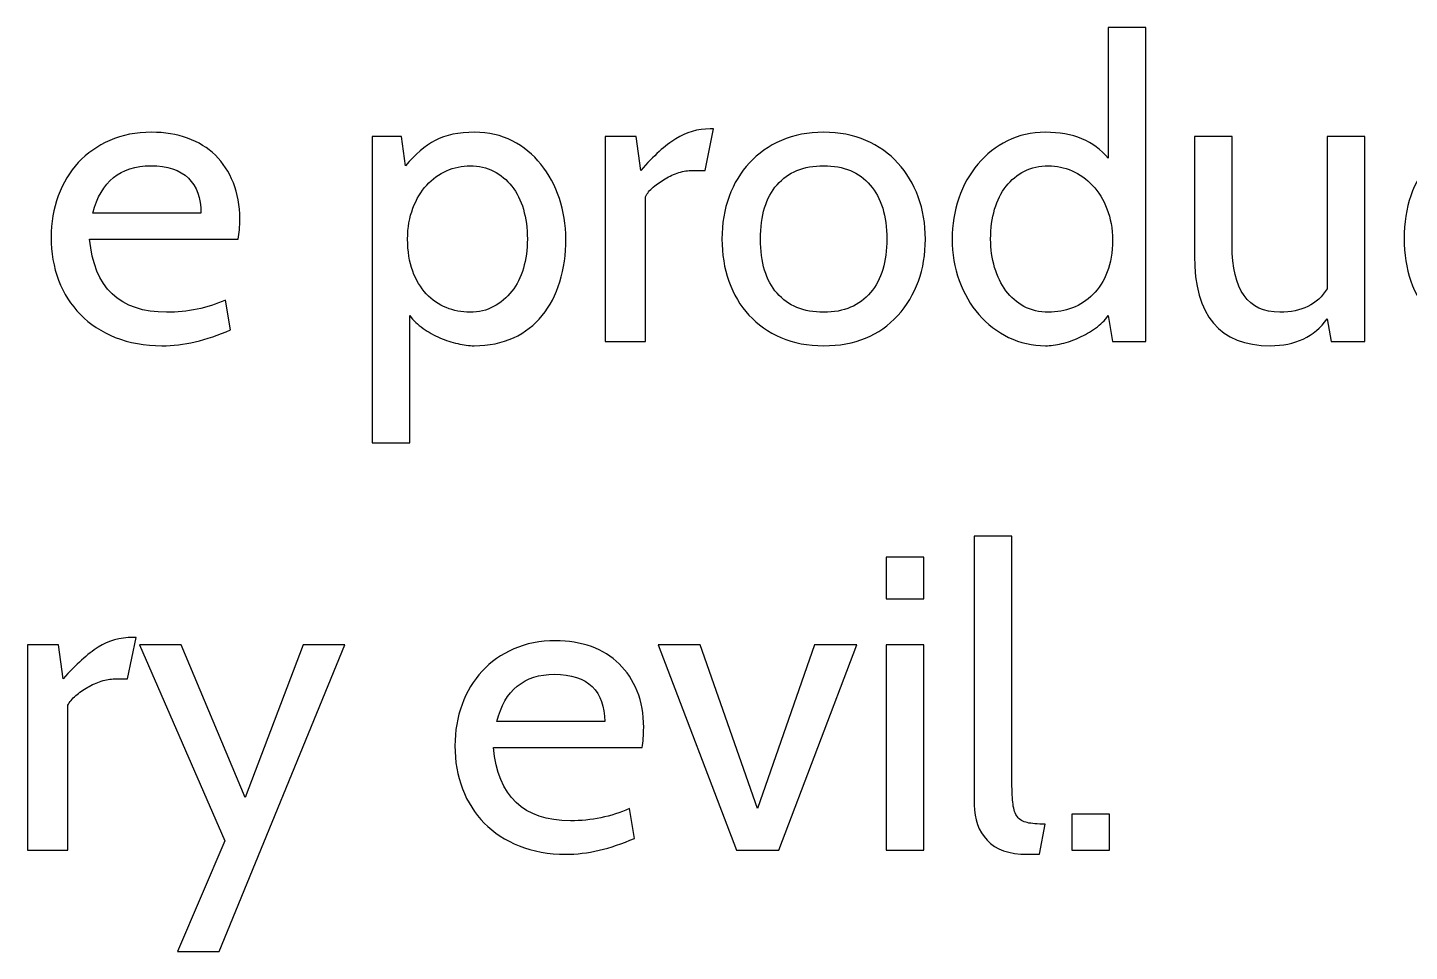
# Model space of a CAD drawing. Header units: centimetres. Extents: x -24 to 24.1, y -20.7 to 0.5.
# Drawn here: x 12.879 to 15.674, y -14.102 to -12.233 of the extents above; entities that cross this region are included whole.
import ezdxf

# ---------------------------------------------------------------- set-up
doc = ezdxf.new("R2010")
doc.units = ezdxf.units.CM
doc.header["$MEASUREMENT"] = 0
doc.layers.add('Layer 1', color=7, linetype='Continuous')

msp = doc.modelspace()

# ---------------------------------------------------------------- linework, layer by layer
at = {"layer": 'Layer 1', "color": 250}
for points, knots in [([(15.14122, -12.86815), (15.14122, -12.86815), (15.07349, -12.86815), (15.07349, -12.86815), (15.07349, -12.86815), (15.07349, -12.86815), (15.06502, -12.81566), (15.06502, -12.81566), (15.06502, -12.81566), (15.05825, -12.82525), (15.04964, -12.83372), (15.0392, -12.84106), (15.0392, -12.84106), (15.02876, -12.84839), (15.01775, -12.85474), (15.00618, -12.86011), (15.00618, -12.86011), (14.99461, -12.86547), (14.98289, -12.86956), (14.97104, -12.87238), (14.97104, -12.87238), (14.95919, -12.87521), (14.94818, -12.87662), (14.93802, -12.87662), (14.93802, -12.87662), (14.91149, -12.87662), (14.88666, -12.87097), (14.86351, -12.85968), (14.86351, -12.85968), (14.84037, -12.84839), (14.82033, -12.83301), (14.8034, -12.81354), (14.8034, -12.81354), (14.78647, -12.79407), (14.7732, -12.77121), (14.76361, -12.74496), (14.76361, -12.74496), (14.75401, -12.71871), (14.74921, -12.69063), (14.74921, -12.66072), (14.74921, -12.66072), (14.74921, -12.63193), (14.75373, -12.60441), (14.76276, -12.57817), (14.76276, -12.57817), (14.77179, -12.55192), (14.78463, -12.52892), (14.80128, -12.50916), (14.80128, -12.50916), (14.81793, -12.48941), (14.83783, -12.47374), (14.86097, -12.46217), (14.86097, -12.46217), (14.88412, -12.4506), (14.9098, -12.44481), (14.93802, -12.44481), (14.93802, -12.44481), (14.9939, -12.44481), (15.03623, -12.46231), (15.06502, -12.49731), (15.06502, -12.49731), (15.06502, -12.49731), (15.06502, -12.23315), (15.06502, -12.23315), (15.06502, -12.23315), (15.06502, -12.23315), (15.14122, -12.23315), (15.14122, -12.23315), (15.14122, -12.23315), (15.14122, -12.23315), (15.14122, -12.86815), (15.14122, -12.86815)], [0, 0, 0, 0, 0.0526316, 0.0526316, 0.0526316, 0.0526316, 0.1052632, 0.1052632, 0.1052632, 0.1052632, 0.1578947, 0.1578947, 0.1578947, 0.1578947, 0.2105263, 0.2105263, 0.2105263, 0.2105263, 0.2631579, 0.2631579, 0.2631579, 0.2631579, 0.3157895, 0.3157895, 0.3157895, 0.3157895, 0.3684211, 0.3684211, 0.3684211, 0.3684211, 0.4210526, 0.4210526, 0.4210526, 0.4210526, 0.4736842, 0.4736842, 0.4736842, 0.4736842, 0.5263158, 0.5263158, 0.5263158, 0.5263158, 0.5789474, 0.5789474, 0.5789474, 0.5789474, 0.6315789, 0.6315789, 0.6315789, 0.6315789, 0.6842105, 0.6842105, 0.6842105, 0.6842105, 0.7368421, 0.7368421, 0.7368421, 0.7368421, 0.7894737, 0.7894737, 0.7894737, 0.7894737, 0.8421053, 0.8421053, 0.8421053, 0.8421053, 0.8947368, 0.8947368, 0.8947368, 0.8947368, 1, 1, 1, 1]), ([(14.26661, -12.43804), (14.26661, -12.43804), (14.24968, -12.52186), (14.24968, -12.52186), (14.24968, -12.52186), (14.24968, -12.52186), (14.22343, -12.52186), (14.22343, -12.52186), (14.22343, -12.52186), (14.21497, -12.52186), (14.20594, -12.52341), (14.19634, -12.52652), (14.19634, -12.52652), (14.18675, -12.52962), (14.17757, -12.53372), (14.16882, -12.5388), (14.16882, -12.5388), (14.16008, -12.54388), (14.15203, -12.54952), (14.14469, -12.55573), (14.14469, -12.55573), (14.13736, -12.56194), (14.13199, -12.56843), (14.12861, -12.5752), (14.12861, -12.5752), (14.12861, -12.5752), (14.12861, -12.86815), (14.12861, -12.86815), (14.12861, -12.86815), (14.12861, -12.86815), (14.04733, -12.86815), (14.04733, -12.86815), (14.04733, -12.86815), (14.04733, -12.86815), (14.04733, -12.45328), (14.04733, -12.45328), (14.04733, -12.45328), (14.04733, -12.45328), (14.10998, -12.45328), (14.10998, -12.45328), (14.10998, -12.45328), (14.10998, -12.45328), (14.11929, -12.52186), (14.11929, -12.52186), (14.11929, -12.52186), (14.14526, -12.49251), (14.16882, -12.4712), (14.18999, -12.45794), (14.18999, -12.45794), (14.21116, -12.44467), (14.23444, -12.43804), (14.25984, -12.43804), (14.25984, -12.43804), (14.25984, -12.43804), (14.26661, -12.43804), (14.26661, -12.43804)], [0, 0, 0, 0, 0.0666667, 0.0666667, 0.0666667, 0.0666667, 0.1333333, 0.1333333, 0.1333333, 0.1333333, 0.2, 0.2, 0.2, 0.2, 0.2666667, 0.2666667, 0.2666667, 0.2666667, 0.3333333, 0.3333333, 0.3333333, 0.3333333, 0.4, 0.4, 0.4, 0.4, 0.4666667, 0.4666667, 0.4666667, 0.4666667, 0.5333333, 0.5333333, 0.5333333, 0.5333333, 0.6, 0.6, 0.6, 0.6, 0.6666667, 0.6666667, 0.6666667, 0.6666667, 0.7333333, 0.7333333, 0.7333333, 0.7333333, 0.8, 0.8, 0.8, 0.8, 0.8666667, 0.8666667, 0.8666667, 0.8666667, 1, 1, 1, 1]), ([(13.30479, -12.66072), (13.30479, -12.66072), (13.00422, -12.66072), (13.00422, -12.66072), (13.00422, -12.66072), (13.01325, -12.75949), (13.06518, -12.80888), (13.16001, -12.80888), (13.16001, -12.80888), (13.20234, -12.80888), (13.24213, -12.8007), (13.27939, -12.78433), (13.27939, -12.78433), (13.27939, -12.78433), (13.28955, -12.84444), (13.28955, -12.84444), (13.28955, -12.84444), (13.24044, -12.86589), (13.19416, -12.87662), (13.15069, -12.87662), (13.15069, -12.87662), (13.1157, -12.87662), (13.08423, -12.87097), (13.05629, -12.85968), (13.05629, -12.85968), (13.02835, -12.84839), (13.00478, -12.83301), (12.98559, -12.81354), (12.98559, -12.81354), (12.9664, -12.79407), (12.95173, -12.77092), (12.94157, -12.74411), (12.94157, -12.74411), (12.93141, -12.7173), (12.92633, -12.68837), (12.92633, -12.65733), (12.92633, -12.65733), (12.92633, -12.62741), (12.93112, -12.59947), (12.94072, -12.57351), (12.94072, -12.57351), (12.95032, -12.54754), (12.96386, -12.52511), (12.98136, -12.5062), (12.98136, -12.5062), (12.99886, -12.48729), (13.02017, -12.47233), (13.04528, -12.46133), (13.04528, -12.46133), (13.0704, -12.45032), (13.09848, -12.44481), (13.12953, -12.44481), (13.12953, -12.44481), (13.15606, -12.44481), (13.18033, -12.44877), (13.20234, -12.45667), (13.20234, -12.45667), (13.22435, -12.46457), (13.24312, -12.47614), (13.25864, -12.49138), (13.25864, -12.49138), (13.27417, -12.50662), (13.2863, -12.52511), (13.29505, -12.54684), (13.29505, -12.54684), (13.3038, -12.56857), (13.30817, -12.59298), (13.30817, -12.62008), (13.30817, -12.62008), (13.30817, -12.63588), (13.30705, -12.64943), (13.30479, -12.66072)], [0, 0, 0, 0, 0.0526316, 0.0526316, 0.0526316, 0.0526316, 0.1052632, 0.1052632, 0.1052632, 0.1052632, 0.1578947, 0.1578947, 0.1578947, 0.1578947, 0.2105263, 0.2105263, 0.2105263, 0.2105263, 0.2631579, 0.2631579, 0.2631579, 0.2631579, 0.3157895, 0.3157895, 0.3157895, 0.3157895, 0.3684211, 0.3684211, 0.3684211, 0.3684211, 0.4210526, 0.4210526, 0.4210526, 0.4210526, 0.4736842, 0.4736842, 0.4736842, 0.4736842, 0.5263158, 0.5263158, 0.5263158, 0.5263158, 0.5789474, 0.5789474, 0.5789474, 0.5789474, 0.6315789, 0.6315789, 0.6315789, 0.6315789, 0.6842105, 0.6842105, 0.6842105, 0.6842105, 0.7368421, 0.7368421, 0.7368421, 0.7368421, 0.7894737, 0.7894737, 0.7894737, 0.7894737, 0.8421053, 0.8421053, 0.8421053, 0.8421053, 0.8947368, 0.8947368, 0.8947368, 0.8947368, 1, 1, 1, 1]), ([(13.78231, -12.87662), (13.77215, -12.87662), (13.76101, -12.87521), (13.74887, -12.87238), (13.74887, -12.87238), (13.73674, -12.86956), (13.72474, -12.86561), (13.71289, -12.86053), (13.71289, -12.86053), (13.70103, -12.85545), (13.68975, -12.8491), (13.67902, -12.84148), (13.67902, -12.84148), (13.6683, -12.83386), (13.65926, -12.82525), (13.65193, -12.81566), (13.65193, -12.81566), (13.65193, -12.81566), (13.65193, -13.07304), (13.65193, -13.07304), (13.65193, -13.07304), (13.65193, -13.07304), (13.57573, -13.07304), (13.57573, -13.07304), (13.57573, -13.07304), (13.57573, -13.07304), (13.57573, -12.45328), (13.57573, -12.45328), (13.57573, -12.45328), (13.57573, -12.45328), (13.63499, -12.45328), (13.63499, -12.45328), (13.63499, -12.45328), (13.63499, -12.45328), (13.64346, -12.51255), (13.64346, -12.51255), (13.64346, -12.51255), (13.66265, -12.48941), (13.68269, -12.47233), (13.70357, -12.46133), (13.70357, -12.46133), (13.72446, -12.45032), (13.75099, -12.44481), (13.78316, -12.44481), (13.78316, -12.44481), (13.81138, -12.44481), (13.83678, -12.4506), (13.85936, -12.46217), (13.85936, -12.46217), (13.88194, -12.47374), (13.90127, -12.48955), (13.91736, -12.50959), (13.91736, -12.50959), (13.93344, -12.52962), (13.94586, -12.55262), (13.95461, -12.57859), (13.95461, -12.57859), (13.96336, -12.60455), (13.96774, -12.63193), (13.96774, -12.66072), (13.96774, -12.66072), (13.96774, -12.69176), (13.96364, -12.72055), (13.95546, -12.74708), (13.95546, -12.74708), (13.94727, -12.77361), (13.93542, -12.79647), (13.9199, -12.81566), (13.9199, -12.81566), (13.90438, -12.83485), (13.88504, -12.84981), (13.8619, -12.86053), (13.8619, -12.86053), (13.83876, -12.87125), (13.81223, -12.87662), (13.78231, -12.87662)], [0, 0, 0, 0, 0.05, 0.05, 0.05, 0.05, 0.1, 0.1, 0.1, 0.1, 0.15, 0.15, 0.15, 0.15, 0.2, 0.2, 0.2, 0.2, 0.25, 0.25, 0.25, 0.25, 0.3, 0.3, 0.3, 0.3, 0.35, 0.35, 0.35, 0.35, 0.4, 0.4, 0.4, 0.4, 0.45, 0.45, 0.45, 0.45, 0.5, 0.5, 0.5, 0.5, 0.55, 0.55, 0.55, 0.55, 0.6, 0.6, 0.6, 0.6, 0.65, 0.65, 0.65, 0.65, 0.7, 0.7, 0.7, 0.7, 0.75, 0.75, 0.75, 0.75, 0.8, 0.8, 0.8, 0.8, 0.85, 0.85, 0.85, 0.85, 0.9, 0.9, 0.9, 0.9, 1, 1, 1, 1]), ([(14.63914, -12.81566), (14.60246, -12.8563), (14.5525, -12.87662), (14.48928, -12.87662), (14.48928, -12.87662), (14.45711, -12.87662), (14.42832, -12.87111), (14.40292, -12.86011), (14.40292, -12.86011), (14.37752, -12.8491), (14.35593, -12.834), (14.33815, -12.81481), (14.33815, -12.81481), (14.32037, -12.79562), (14.30683, -12.77276), (14.29751, -12.74623), (14.29751, -12.74623), (14.2882, -12.7197), (14.28354, -12.6912), (14.28354, -12.66072), (14.28354, -12.66072), (14.28354, -12.62967), (14.28834, -12.60103), (14.29794, -12.57478), (14.29794, -12.57478), (14.30753, -12.54853), (14.32122, -12.52581), (14.339, -12.50662), (14.339, -12.50662), (14.35678, -12.48743), (14.37837, -12.47233), (14.40377, -12.46133), (14.40377, -12.46133), (14.42917, -12.45032), (14.45768, -12.44481), (14.48928, -12.44481), (14.48928, -12.44481), (14.52089, -12.44481), (14.5494, -12.45032), (14.5748, -12.46133), (14.5748, -12.46133), (14.6002, -12.47233), (14.62179, -12.48757), (14.63957, -12.50705), (14.63957, -12.50705), (14.65735, -12.52652), (14.67104, -12.54938), (14.68063, -12.57563), (14.68063, -12.57563), (14.69023, -12.60187), (14.69503, -12.63024), (14.69503, -12.66072), (14.69503, -12.66072), (14.69503, -12.7228), (14.6764, -12.77445), (14.63914, -12.81566)], [0, 0, 0, 0, 0.0666667, 0.0666667, 0.0666667, 0.0666667, 0.1333333, 0.1333333, 0.1333333, 0.1333333, 0.2, 0.2, 0.2, 0.2, 0.2666667, 0.2666667, 0.2666667, 0.2666667, 0.3333333, 0.3333333, 0.3333333, 0.3333333, 0.4, 0.4, 0.4, 0.4, 0.4666667, 0.4666667, 0.4666667, 0.4666667, 0.5333333, 0.5333333, 0.5333333, 0.5333333, 0.6, 0.6, 0.6, 0.6, 0.6666667, 0.6666667, 0.6666667, 0.6666667, 0.7333333, 0.7333333, 0.7333333, 0.7333333, 0.8, 0.8, 0.8, 0.8, 0.8666667, 0.8666667, 0.8666667, 0.8666667, 1, 1, 1, 1]), ([(15.58403, -12.86815), (15.58403, -12.86815), (15.51629, -12.86815), (15.51629, -12.86815), (15.51629, -12.86815), (15.51629, -12.86815), (15.50783, -12.82243), (15.50783, -12.82243), (15.50783, -12.82243), (15.48186, -12.85855), (15.44348, -12.87662), (15.39268, -12.87662), (15.39268, -12.87662), (15.29052, -12.87662), (15.23943, -12.81594), (15.23943, -12.69458), (15.23943, -12.69458), (15.23943, -12.69458), (15.23943, -12.45328), (15.23943, -12.45328), (15.23943, -12.45328), (15.23943, -12.45328), (15.31563, -12.45328), (15.31563, -12.45328), (15.31563, -12.45328), (15.31563, -12.45328), (15.31563, -12.67342), (15.31563, -12.67342), (15.31563, -12.67342), (15.31563, -12.76373), (15.34781, -12.80888), (15.41215, -12.80888), (15.41215, -12.80888), (15.45618, -12.80888), (15.48807, -12.79308), (15.50783, -12.76147), (15.50783, -12.76147), (15.50783, -12.76147), (15.50783, -12.45328), (15.50783, -12.45328), (15.50783, -12.45328), (15.50783, -12.45328), (15.58403, -12.45328), (15.58403, -12.45328), (15.58403, -12.45328), (15.58403, -12.45328), (15.58403, -12.86815), (15.58403, -12.86815)], [0, 0, 0, 0, 0.0769231, 0.0769231, 0.0769231, 0.0769231, 0.1538462, 0.1538462, 0.1538462, 0.1538462, 0.2307692, 0.2307692, 0.2307692, 0.2307692, 0.3076923, 0.3076923, 0.3076923, 0.3076923, 0.3846154, 0.3846154, 0.3846154, 0.3846154, 0.4615385, 0.4615385, 0.4615385, 0.4615385, 0.5384615, 0.5384615, 0.5384615, 0.5384615, 0.6153846, 0.6153846, 0.6153846, 0.6153846, 0.6923077, 0.6923077, 0.6923077, 0.6923077, 0.7692308, 0.7692308, 0.7692308, 0.7692308, 0.8461538, 0.8461538, 0.8461538, 0.8461538, 1, 1, 1, 1]), ([(15.87021, -12.87662), (15.83691, -12.87662), (15.80755, -12.87111), (15.78215, -12.86011), (15.78215, -12.86011), (15.75675, -12.8491), (15.73516, -12.83386), (15.71738, -12.81439), (15.71738, -12.81439), (15.6996, -12.79491), (15.6862, -12.77205), (15.67717, -12.74581), (15.67717, -12.74581), (15.66814, -12.71956), (15.66362, -12.69091), (15.66362, -12.65987), (15.66362, -12.65987), (15.66362, -12.62826), (15.66814, -12.59933), (15.67717, -12.57309), (15.67717, -12.57309), (15.6862, -12.54684), (15.69932, -12.52412), (15.71654, -12.50493), (15.71654, -12.50493), (15.73375, -12.48574), (15.7552, -12.47092), (15.78088, -12.46048), (15.78088, -12.46048), (15.80657, -12.45004), (15.83606, -12.44481), (15.86936, -12.44481), (15.86936, -12.44481), (15.92468, -12.44481), (15.96729, -12.453), (15.99721, -12.46937), (15.99721, -12.46937), (15.99721, -12.46937), (15.98535, -12.53795), (15.98535, -12.53795), (15.98535, -12.53795), (15.95036, -12.52102), (15.91452, -12.51255), (15.87783, -12.51255), (15.87783, -12.51255), (15.83211, -12.51255), (15.79796, -12.52525), (15.77538, -12.55065), (15.77538, -12.55065), (15.7528, -12.57605), (15.74151, -12.61246), (15.74151, -12.65987), (15.74151, -12.65987), (15.74151, -12.70728), (15.7528, -12.74411), (15.77538, -12.77036), (15.77538, -12.77036), (15.79796, -12.79661), (15.83211, -12.80973), (15.87783, -12.80973), (15.87783, -12.80973), (15.91508, -12.80973), (15.95121, -12.80126), (15.9862, -12.78433), (15.9862, -12.78433), (15.9862, -12.78433), (15.99636, -12.84529), (15.99636, -12.84529), (15.99636, -12.84529), (15.96532, -12.86617), (15.92327, -12.87662), (15.87021, -12.87662)], [0, 0, 0, 0, 0.0526316, 0.0526316, 0.0526316, 0.0526316, 0.1052632, 0.1052632, 0.1052632, 0.1052632, 0.1578947, 0.1578947, 0.1578947, 0.1578947, 0.2105263, 0.2105263, 0.2105263, 0.2105263, 0.2631579, 0.2631579, 0.2631579, 0.2631579, 0.3157895, 0.3157895, 0.3157895, 0.3157895, 0.3684211, 0.3684211, 0.3684211, 0.3684211, 0.4210526, 0.4210526, 0.4210526, 0.4210526, 0.4736842, 0.4736842, 0.4736842, 0.4736842, 0.5263158, 0.5263158, 0.5263158, 0.5263158, 0.5789474, 0.5789474, 0.5789474, 0.5789474, 0.6315789, 0.6315789, 0.6315789, 0.6315789, 0.6842105, 0.6842105, 0.6842105, 0.6842105, 0.7368421, 0.7368421, 0.7368421, 0.7368421, 0.7894737, 0.7894737, 0.7894737, 0.7894737, 0.8421053, 0.8421053, 0.8421053, 0.8421053, 0.8947368, 0.8947368, 0.8947368, 0.8947368, 1, 1, 1, 1]), ([(13.12783, -12.51255), (13.06631, -12.51255), (13.02736, -12.54444), (13.01099, -12.60822), (13.01099, -12.60822), (13.01099, -12.60822), (13.22943, -12.60822), (13.22943, -12.60822), (13.22943, -12.60822), (13.22943, -12.57774), (13.22097, -12.55418), (13.20403, -12.53753), (13.20403, -12.53753), (13.1871, -12.52087), (13.1617, -12.51255), (13.12783, -12.51255)], [0, 0, 0, 0, 0.2, 0.2, 0.2, 0.2, 0.4, 0.4, 0.4, 0.4, 0.6, 0.6, 0.6, 0.6, 1, 1, 1, 1]), ([(13.77385, -12.51255), (13.75748, -12.51255), (13.74167, -12.51594), (13.72643, -12.52271), (13.72643, -12.52271), (13.71119, -12.52948), (13.69779, -12.53922), (13.68622, -12.55192), (13.68622, -12.55192), (13.67465, -12.56462), (13.66533, -12.58014), (13.65828, -12.59849), (13.65828, -12.59849), (13.65122, -12.61683), (13.64769, -12.63757), (13.64769, -12.66072), (13.64769, -12.66072), (13.64769, -12.68555), (13.65108, -12.70714), (13.65785, -12.72549), (13.65785, -12.72549), (13.66463, -12.74383), (13.6738, -12.75921), (13.68537, -12.77163), (13.68537, -12.77163), (13.69694, -12.78405), (13.71035, -12.79336), (13.72559, -12.79957), (13.72559, -12.79957), (13.74083, -12.80578), (13.75691, -12.80888), (13.77385, -12.80888), (13.77385, -12.80888), (13.79135, -12.80888), (13.80729, -12.80507), (13.82168, -12.79745), (13.82168, -12.79745), (13.83608, -12.78983), (13.84835, -12.77953), (13.85851, -12.76655), (13.85851, -12.76655), (13.86867, -12.75357), (13.87644, -12.73805), (13.8818, -12.71998), (13.8818, -12.71998), (13.88716, -12.70192), (13.88984, -12.68216), (13.88984, -12.66072), (13.88984, -12.66072), (13.88984, -12.6387), (13.88716, -12.61866), (13.8818, -12.6006), (13.8818, -12.6006), (13.87644, -12.58254), (13.86867, -12.56702), (13.85851, -12.55404), (13.85851, -12.55404), (13.84835, -12.54105), (13.83608, -12.53089), (13.82168, -12.52356), (13.82168, -12.52356), (13.80729, -12.51622), (13.79135, -12.51255), (13.77385, -12.51255)], [0, 0, 0, 0, 0.0588235, 0.0588235, 0.0588235, 0.0588235, 0.1176471, 0.1176471, 0.1176471, 0.1176471, 0.1764706, 0.1764706, 0.1764706, 0.1764706, 0.2352941, 0.2352941, 0.2352941, 0.2352941, 0.2941176, 0.2941176, 0.2941176, 0.2941176, 0.3529412, 0.3529412, 0.3529412, 0.3529412, 0.4117647, 0.4117647, 0.4117647, 0.4117647, 0.4705882, 0.4705882, 0.4705882, 0.4705882, 0.5294118, 0.5294118, 0.5294118, 0.5294118, 0.5882353, 0.5882353, 0.5882353, 0.5882353, 0.6470588, 0.6470588, 0.6470588, 0.6470588, 0.7058824, 0.7058824, 0.7058824, 0.7058824, 0.7647059, 0.7647059, 0.7647059, 0.7647059, 0.8235294, 0.8235294, 0.8235294, 0.8235294, 0.8823529, 0.8823529, 0.8823529, 0.8823529, 1, 1, 1, 1]), ([(14.58326, -12.5515), (14.56125, -12.52553), (14.52992, -12.51255), (14.48928, -12.51255), (14.48928, -12.51255), (14.44864, -12.51255), (14.41718, -12.52539), (14.39488, -12.55107), (14.39488, -12.55107), (14.37258, -12.57675), (14.36144, -12.6133), (14.36144, -12.66072), (14.36144, -12.66072), (14.36144, -12.70813), (14.37258, -12.74468), (14.39488, -12.77036), (14.39488, -12.77036), (14.41718, -12.79604), (14.44864, -12.80888), (14.48928, -12.80888), (14.48928, -12.80888), (14.53049, -12.80888), (14.5621, -12.79562), (14.58411, -12.76909), (14.58411, -12.76909), (14.60612, -12.74256), (14.61713, -12.70644), (14.61713, -12.66072), (14.61713, -12.66072), (14.61713, -12.61387), (14.60584, -12.57746), (14.58326, -12.5515)], [0, 0, 0, 0, 0.1111111, 0.1111111, 0.1111111, 0.1111111, 0.2222222, 0.2222222, 0.2222222, 0.2222222, 0.3333333, 0.3333333, 0.3333333, 0.3333333, 0.4444444, 0.4444444, 0.4444444, 0.4444444, 0.5555556, 0.5555556, 0.5555556, 0.5555556, 0.6666667, 0.6666667, 0.6666667, 0.6666667, 0.7777778, 0.7777778, 0.7777778, 0.7777778, 1, 1, 1, 1]), ([(14.94395, -12.51255), (14.92589, -12.51255), (14.90966, -12.51622), (14.89526, -12.52356), (14.89526, -12.52356), (14.88087, -12.53089), (14.86859, -12.54105), (14.85843, -12.55404), (14.85843, -12.55404), (14.84827, -12.56702), (14.84051, -12.58254), (14.83515, -12.6006), (14.83515, -12.6006), (14.82979, -12.61866), (14.82711, -12.6387), (14.82711, -12.66072), (14.82711, -12.66072), (14.82711, -12.68104), (14.82979, -12.70023), (14.83515, -12.71829), (14.83515, -12.71829), (14.84051, -12.73635), (14.84813, -12.75202), (14.85801, -12.76528), (14.85801, -12.76528), (14.86789, -12.77854), (14.88002, -12.78913), (14.89442, -12.79703), (14.89442, -12.79703), (14.90881, -12.80493), (14.92532, -12.80888), (14.94395, -12.80888), (14.94395, -12.80888), (14.96088, -12.80888), (14.97711, -12.80592), (14.99263, -12.79999), (14.99263, -12.79999), (15.00815, -12.79407), (15.02198, -12.78504), (15.03412, -12.7729), (15.03412, -12.7729), (15.04625, -12.76076), (15.05585, -12.74552), (15.0629, -12.72718), (15.0629, -12.72718), (15.06996, -12.70883), (15.07349, -12.68753), (15.07349, -12.66326), (15.07349, -12.66326), (15.07349, -12.63955), (15.06982, -12.61838), (15.06248, -12.59976), (15.06248, -12.59976), (15.05514, -12.58113), (15.04541, -12.56532), (15.03327, -12.55234), (15.03327, -12.55234), (15.02114, -12.53936), (15.00731, -12.52948), (14.99178, -12.52271), (14.99178, -12.52271), (14.97626, -12.51594), (14.96032, -12.51255), (14.94395, -12.51255)], [0, 0, 0, 0, 0.0588235, 0.0588235, 0.0588235, 0.0588235, 0.1176471, 0.1176471, 0.1176471, 0.1176471, 0.1764706, 0.1764706, 0.1764706, 0.1764706, 0.2352941, 0.2352941, 0.2352941, 0.2352941, 0.2941176, 0.2941176, 0.2941176, 0.2941176, 0.3529412, 0.3529412, 0.3529412, 0.3529412, 0.4117647, 0.4117647, 0.4117647, 0.4117647, 0.4705882, 0.4705882, 0.4705882, 0.4705882, 0.5294118, 0.5294118, 0.5294118, 0.5294118, 0.5882353, 0.5882353, 0.5882353, 0.5882353, 0.6470588, 0.6470588, 0.6470588, 0.6470588, 0.7058824, 0.7058824, 0.7058824, 0.7058824, 0.7647059, 0.7647059, 0.7647059, 0.7647059, 0.8235294, 0.8235294, 0.8235294, 0.8235294, 0.8823529, 0.8823529, 0.8823529, 0.8823529, 1, 1, 1, 1]), ([(14.93713, -13.84437), (14.93713, -13.84437), (14.92612, -13.90533), (14.92612, -13.90533), (14.92612, -13.90533), (14.92612, -13.90533), (14.90157, -13.90533), (14.90157, -13.90533), (14.90157, -13.90533), (14.86431, -13.90533), (14.83708, -13.89587), (14.81986, -13.87696), (14.81986, -13.87696), (14.80265, -13.85805), (14.79404, -13.83421), (14.79404, -13.80542), (14.79404, -13.80542), (14.79404, -13.80542), (14.79404, -13.26186), (14.79404, -13.26186), (14.79404, -13.26186), (14.79404, -13.26186), (14.87024, -13.26186), (14.87024, -13.26186), (14.87024, -13.26186), (14.87024, -13.26186), (14.87024, -13.76139), (14.87024, -13.76139), (14.87024, -13.76139), (14.87024, -13.77889), (14.87095, -13.79314), (14.87236, -13.80415), (14.87236, -13.80415), (14.87377, -13.81516), (14.87673, -13.82362), (14.88125, -13.82955), (14.88125, -13.82955), (14.88576, -13.83548), (14.8924, -13.83943), (14.90114, -13.8414), (14.90114, -13.8414), (14.90989, -13.84338), (14.92189, -13.84437), (14.93713, -13.84437)], [0, 0, 0, 0, 0.0833333, 0.0833333, 0.0833333, 0.0833333, 0.1666667, 0.1666667, 0.1666667, 0.1666667, 0.25, 0.25, 0.25, 0.25, 0.3333333, 0.3333333, 0.3333333, 0.3333333, 0.4166667, 0.4166667, 0.4166667, 0.4166667, 0.5, 0.5, 0.5, 0.5, 0.5833333, 0.5833333, 0.5833333, 0.5833333, 0.6666667, 0.6666667, 0.6666667, 0.6666667, 0.75, 0.75, 0.75, 0.75, 0.8333333, 0.8333333, 0.8333333, 0.8333333, 1, 1, 1, 1]), ([(14.6916, -13.38886), (14.6916, -13.38886), (14.6154, -13.38886), (14.6154, -13.38886), (14.6154, -13.38886), (14.6154, -13.38886), (14.6154, -13.30419), (14.6154, -13.30419), (14.6154, -13.30419), (14.6154, -13.30419), (14.6916, -13.30419), (14.6916, -13.30419), (14.6916, -13.30419), (14.6916, -13.30419), (14.6916, -13.38886), (14.6916, -13.38886)], [0, 0, 0, 0, 0.2, 0.2, 0.2, 0.2, 0.4, 0.4, 0.4, 0.4, 0.6, 0.6, 0.6, 0.6, 1, 1, 1, 1]), ([(13.09816, -13.46675), (13.09816, -13.46675), (13.08123, -13.55057), (13.08123, -13.55057), (13.08123, -13.55057), (13.08123, -13.55057), (13.05498, -13.55057), (13.05498, -13.55057), (13.05498, -13.55057), (13.04652, -13.55057), (13.03749, -13.55212), (13.02789, -13.55523), (13.02789, -13.55523), (13.0183, -13.55833), (13.00912, -13.56243), (13.00037, -13.56751), (13.00037, -13.56751), (12.99163, -13.57259), (12.98358, -13.57823), (12.97624, -13.58444), (12.97624, -13.58444), (12.96891, -13.59065), (12.96354, -13.59714), (12.96016, -13.60391), (12.96016, -13.60391), (12.96016, -13.60391), (12.96016, -13.89686), (12.96016, -13.89686), (12.96016, -13.89686), (12.96016, -13.89686), (12.87888, -13.89686), (12.87888, -13.89686), (12.87888, -13.89686), (12.87888, -13.89686), (12.87888, -13.48199), (12.87888, -13.48199), (12.87888, -13.48199), (12.87888, -13.48199), (12.94153, -13.48199), (12.94153, -13.48199), (12.94153, -13.48199), (12.94153, -13.48199), (12.95084, -13.55057), (12.95084, -13.55057), (12.95084, -13.55057), (12.97681, -13.52122), (13.00037, -13.49991), (13.02154, -13.48665), (13.02154, -13.48665), (13.04271, -13.47338), (13.06599, -13.46675), (13.09139, -13.46675), (13.09139, -13.46675), (13.09139, -13.46675), (13.09816, -13.46675), (13.09816, -13.46675)], [0, 0, 0, 0, 0.0666667, 0.0666667, 0.0666667, 0.0666667, 0.1333333, 0.1333333, 0.1333333, 0.1333333, 0.2, 0.2, 0.2, 0.2, 0.2666667, 0.2666667, 0.2666667, 0.2666667, 0.3333333, 0.3333333, 0.3333333, 0.3333333, 0.4, 0.4, 0.4, 0.4, 0.4666667, 0.4666667, 0.4666667, 0.4666667, 0.5333333, 0.5333333, 0.5333333, 0.5333333, 0.6, 0.6, 0.6, 0.6, 0.6666667, 0.6666667, 0.6666667, 0.6666667, 0.7333333, 0.7333333, 0.7333333, 0.7333333, 0.8, 0.8, 0.8, 0.8, 0.8666667, 0.8666667, 0.8666667, 0.8666667, 1, 1, 1, 1]), ([(13.52065, -13.48199), (13.52065, -13.48199), (13.26665, -14.10175), (13.26665, -14.10175), (13.26665, -14.10175), (13.26665, -14.10175), (13.18198, -14.10175), (13.18198, -14.10175), (13.18198, -14.10175), (13.18198, -14.10175), (13.27766, -13.87823), (13.27766, -13.87823), (13.27766, -13.87823), (13.27766, -13.87823), (13.10494, -13.48199), (13.10494, -13.48199), (13.10494, -13.48199), (13.10494, -13.48199), (13.1896, -13.48199), (13.1896, -13.48199), (13.1896, -13.48199), (13.1896, -13.48199), (13.31914, -13.79018), (13.31914, -13.79018), (13.31914, -13.79018), (13.31914, -13.79018), (13.43598, -13.48199), (13.43598, -13.48199), (13.43598, -13.48199), (13.43598, -13.48199), (13.52065, -13.48199), (13.52065, -13.48199)], [0, 0, 0, 0, 0.1111111, 0.1111111, 0.1111111, 0.1111111, 0.2222222, 0.2222222, 0.2222222, 0.2222222, 0.3333333, 0.3333333, 0.3333333, 0.3333333, 0.4444444, 0.4444444, 0.4444444, 0.4444444, 0.5555556, 0.5555556, 0.5555556, 0.5555556, 0.6666667, 0.6666667, 0.6666667, 0.6666667, 0.7777778, 0.7777778, 0.7777778, 0.7777778, 1, 1, 1, 1]), ([(14.12179, -13.68943), (14.12179, -13.68943), (13.82122, -13.68943), (13.82122, -13.68943), (13.82122, -13.68943), (13.83025, -13.7882), (13.88218, -13.83759), (13.97701, -13.83759), (13.97701, -13.83759), (14.01934, -13.83759), (14.05913, -13.82941), (14.09639, -13.81304), (14.09639, -13.81304), (14.09639, -13.81304), (14.10655, -13.87315), (14.10655, -13.87315), (14.10655, -13.87315), (14.05744, -13.8946), (14.01116, -13.90533), (13.96769, -13.90533), (13.96769, -13.90533), (13.9327, -13.90533), (13.90123, -13.89968), (13.87329, -13.88839), (13.87329, -13.88839), (13.84535, -13.8771), (13.82178, -13.86172), (13.80259, -13.84225), (13.80259, -13.84225), (13.7834, -13.82278), (13.76873, -13.79963), (13.75857, -13.77282), (13.75857, -13.77282), (13.74841, -13.74601), (13.74333, -13.71708), (13.74333, -13.68604), (13.74333, -13.68604), (13.74333, -13.65612), (13.74812, -13.62818), (13.75772, -13.60222), (13.75772, -13.60222), (13.76732, -13.57625), (13.78086, -13.55382), (13.79836, -13.53491), (13.79836, -13.53491), (13.81586, -13.516), (13.83717, -13.50104), (13.86228, -13.49004), (13.86228, -13.49004), (13.8874, -13.47903), (13.91548, -13.47352), (13.94653, -13.47352), (13.94653, -13.47352), (13.97306, -13.47352), (13.99733, -13.47748), (14.01934, -13.48538), (14.01934, -13.48538), (14.04135, -13.49328), (14.06012, -13.50485), (14.07564, -13.52009), (14.07564, -13.52009), (14.09117, -13.53533), (14.1033, -13.55382), (14.11205, -13.57555), (14.11205, -13.57555), (14.1208, -13.59728), (14.12517, -13.62169), (14.12517, -13.64879), (14.12517, -13.64879), (14.12517, -13.66459), (14.12405, -13.67814), (14.12179, -13.68943)], [0, 0, 0, 0, 0.0526316, 0.0526316, 0.0526316, 0.0526316, 0.1052632, 0.1052632, 0.1052632, 0.1052632, 0.1578947, 0.1578947, 0.1578947, 0.1578947, 0.2105263, 0.2105263, 0.2105263, 0.2105263, 0.2631579, 0.2631579, 0.2631579, 0.2631579, 0.3157895, 0.3157895, 0.3157895, 0.3157895, 0.3684211, 0.3684211, 0.3684211, 0.3684211, 0.4210526, 0.4210526, 0.4210526, 0.4210526, 0.4736842, 0.4736842, 0.4736842, 0.4736842, 0.5263158, 0.5263158, 0.5263158, 0.5263158, 0.5789474, 0.5789474, 0.5789474, 0.5789474, 0.6315789, 0.6315789, 0.6315789, 0.6315789, 0.6842105, 0.6842105, 0.6842105, 0.6842105, 0.7368421, 0.7368421, 0.7368421, 0.7368421, 0.7894737, 0.7894737, 0.7894737, 0.7894737, 0.8421053, 0.8421053, 0.8421053, 0.8421053, 0.8947368, 0.8947368, 0.8947368, 0.8947368, 1, 1, 1, 1]), ([(14.55613, -13.48199), (14.55613, -13.48199), (14.39865, -13.89686), (14.39865, -13.89686), (14.39865, -13.89686), (14.39865, -13.89686), (14.31314, -13.89686), (14.31314, -13.89686), (14.31314, -13.89686), (14.31314, -13.89686), (14.15481, -13.48199), (14.15481, -13.48199), (14.15481, -13.48199), (14.15481, -13.48199), (14.23948, -13.48199), (14.23948, -13.48199), (14.23948, -13.48199), (14.23948, -13.48199), (14.35547, -13.81304), (14.35547, -13.81304), (14.35547, -13.81304), (14.35547, -13.81304), (14.47062, -13.48199), (14.47062, -13.48199), (14.47062, -13.48199), (14.47062, -13.48199), (14.55613, -13.48199), (14.55613, -13.48199)], [0, 0, 0, 0, 0.125, 0.125, 0.125, 0.125, 0.25, 0.25, 0.25, 0.25, 0.375, 0.375, 0.375, 0.375, 0.5, 0.5, 0.5, 0.5, 0.625, 0.625, 0.625, 0.625, 0.75, 0.75, 0.75, 0.75, 1, 1, 1, 1]), ([(14.6916, -13.89686), (14.6916, -13.89686), (14.6154, -13.89686), (14.6154, -13.89686), (14.6154, -13.89686), (14.6154, -13.89686), (14.6154, -13.48199), (14.6154, -13.48199), (14.6154, -13.48199), (14.6154, -13.48199), (14.6916, -13.48199), (14.6916, -13.48199), (14.6916, -13.48199), (14.6916, -13.48199), (14.6916, -13.89686), (14.6916, -13.89686)], [0, 0, 0, 0, 0.2, 0.2, 0.2, 0.2, 0.4, 0.4, 0.4, 0.4, 0.6, 0.6, 0.6, 0.6, 1, 1, 1, 1]), ([(13.94483, -13.54126), (13.88331, -13.54126), (13.84436, -13.57315), (13.82799, -13.63693), (13.82799, -13.63693), (13.82799, -13.63693), (14.04643, -13.63693), (14.04643, -13.63693), (14.04643, -13.63693), (14.04643, -13.60645), (14.03797, -13.58289), (14.02103, -13.56624), (14.02103, -13.56624), (14.0041, -13.54958), (13.9787, -13.54126), (13.94483, -13.54126)], [0, 0, 0, 0, 0.2, 0.2, 0.2, 0.2, 0.4, 0.4, 0.4, 0.4, 0.6, 0.6, 0.6, 0.6, 1, 1, 1, 1]), ([(15.06751, -13.89686), (15.06751, -13.89686), (14.99131, -13.89686), (14.99131, -13.89686), (14.99131, -13.89686), (14.99131, -13.89686), (14.99131, -13.82405), (14.99131, -13.82405), (14.99131, -13.82405), (14.99131, -13.82405), (15.06751, -13.82405), (15.06751, -13.82405), (15.06751, -13.82405), (15.06751, -13.82405), (15.06751, -13.89686), (15.06751, -13.89686)], [0, 0, 0, 0, 0.2, 0.2, 0.2, 0.2, 0.4, 0.4, 0.4, 0.4, 0.6, 0.6, 0.6, 0.6, 1, 1, 1, 1])]:
    msp.add_open_spline(points, degree=3, knots=knots, dxfattribs=at)

doc.saveas('drawing.dxf')
